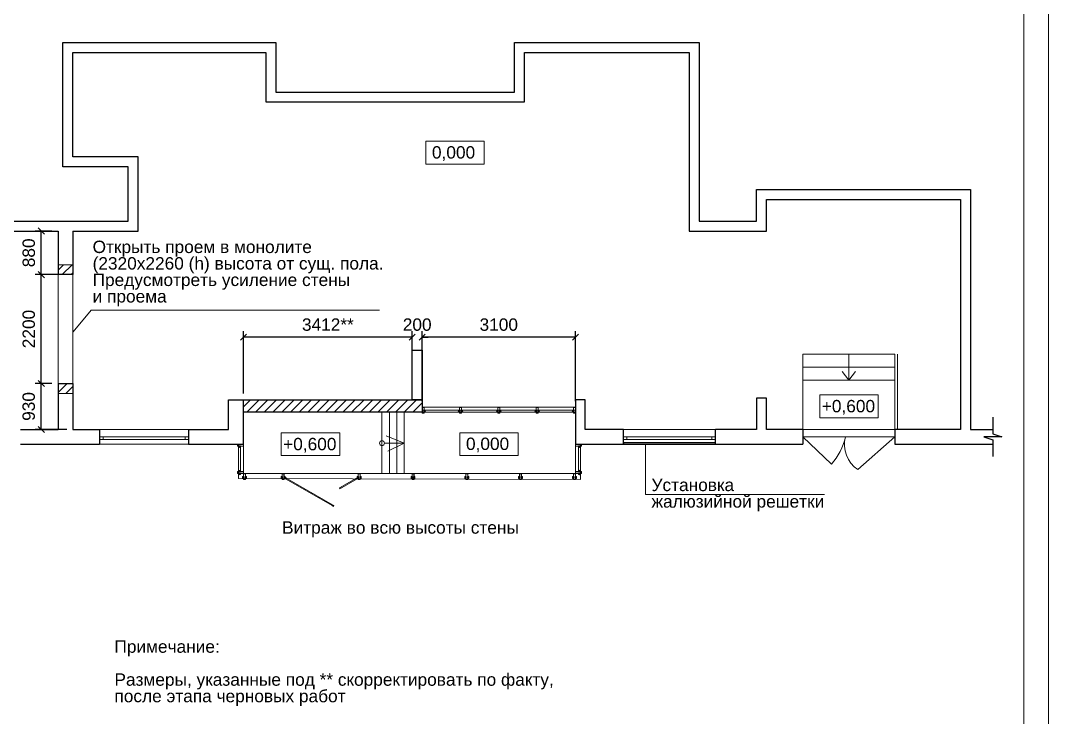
# Model space of a CAD drawing. Header units: metres. Extents: x -443 to 179, y -184 to -91.
# Drawn here: x -100.71 to -79.93, y -171.25 to -157.17 of the extents above; entities that cross this region are included whole.
import ezdxf
from ezdxf.enums import TextEntityAlignment as Align

# ---------------------------------------------------------------- set-up
doc = ezdxf.new("R2010")
doc.units = ezdxf.units.M
doc.header["$MEASUREMENT"] = 0
for name, color, linetype, lineweight in [('_shtrih', 254, 'Continuous', 0), ('A-03-S-METL', 171, 'Continuous', 15), ('Level 50', 7, 'Continuous', 0), ('выноска', 7, 'Continuous', 20), ('окна', 153, 'Continuous', 18), ('размер', 7, 'Continuous', 18), ('стена', 7, 'Continuous', 40)]:
    doc.layers.add(name, color=color, linetype=linetype, lineweight=lineweight)
doc.styles.add('ARIAL', font='arial.ttf')
doc.styles.get("Standard").update_dxf_attribs({"font": 'CS_Gost2304.shx'})
doc.styles.add('Style-Arial', font='arial.ttf')
doc.linetypes.add('FENCELINE2', pattern='A,6.35,-2.54,[132,ltypeshp.shx,S=2.54,R=0,X=-2.54,Y=0],-2.54,25.4', length=36.83)
doc.dimstyles.get("Standard").update_dxf_attribs({"dimtxt": 0.18, "dimasz": 0.18, "dimexe": 0.18, "dimexo": 0.0625, "dimgap": 0.09, "dimtad": 0, "dimtih": 1, "dimtoh": 1, "dimdec": 4, "dimzin": 0, "dimdsep": 46, "dimtxsty": 'Standard', "dimcen": 0.09, "dimadec": 0, "dimazin": 0, "dimtfac": 1, "dimtdec": 4, "dimtofl": 0, "dimtmove": 0, "dimatfit": 3, "dimfxl": 1, "dimtolj": 1, "dimtzin": 0, "dimarcsym": 0})

# ---------------------------------------------------------------- blocks, each defined once
blk = doc.blocks.new('stoyka_R')
at = {"color": 0, "linetype": 'ByBlock', "lineweight": 0}
for points in [[(-35, 97), (-36, 97), (-36, 96), (-36, 96), (-36, 95), (-34, 94, -0.278117), (-34, 93, -0.298632), (-34, 93), (-37, 92, -1.227062), (-37, 93), (-35, 94), (-37, 94), (-38, 94), (-40, 94), (-45, 92, -1.262793), (-45, 93), (-41, 96), (-40, 96), (-40, 95, 0.414214), (-40, 95), (-38, 95, 0.414214), (-38, 95), (-38, 96), (-38, 96), (-38, 97), (-39, 97, -0.954089), (-39, 97), (-38, 99), (-36, 99), (-34, 97, -0.954089)], [(-35, 82), (-36, 82), (-36, 83), (-36, 83), (-36, 84), (-34, 85, 0.278117), (-34, 86, 0.298632), (-34, 86), (-37, 87, 1.227062), (-37, 86), (-35, 86), (-37, 85), (-38, 86), (-40, 86), (-45, 87, 1.262793), (-45, 86), (-41, 83), (-40, 83), (-40, 84, -0.414214), (-40, 85), (-38, 85, -0.414214), (-38, 84), (-38, 83), (-38, 83), (-38, 82), (-39, 82, 0.954089), (-39, 82), (-38, 80), (-36, 80), (-34, 82, 0.954089)], [(35, 97), (36, 97), (36, 96), (36, 96), (36, 95), (34, 94, 0.278117), (33, 93, 0.298632), (34, 93), (37, 92, 1.227062), (37, 93), (35, 94), (37, 94), (38, 94), (40, 94), (45, 92, 1.262793), (45, 93), (41, 96), (40, 96), (40, 95, -0.414214), (39, 95), (38, 95, -0.414214), (38, 95), (38, 96), (37, 96), (37, 97), (39, 97, 0.954089), (39, 97), (37, 99), (36, 99), (34, 97, 0.954089)], [(35, 82), (36, 82), (36, 83), (36, 83), (36, 84), (34, 85, -0.278117), (33, 86, -0.298632), (34, 86), (37, 87, -1.227062), (37, 86), (35, 86), (37, 85), (38, 86), (40, 86), (45, 87, -1.262793), (45, 86), (41, 83), (40, 83), (40, 84, 0.414214), (39, 85), (38, 85, 0.414214), (38, 84), (38, 83), (37, 83), (37, 82), (39, 82, -0.954089), (39, 82), (37, 80), (36, 80), (34, 82, -0.954089)]]:
    blk.add_lwpolyline(points, format="xyb", close=True, dxfattribs=at)
at = {"color": 0, "linetype": 'ByBlock', "lineweight": -2}
for points in [[(-20, 63), (-20, 0), (20, 0), (20, 63), (19, 64, 0.580174), (18, 63), (18, 61), (15, 61), (15, 69), (14, 70), (15, 70), (15, 79), (18, 79), (18, 77, 0.580174), (19, 77), (20, 77), (20, 81), (15, 81), (15, 98), (33, 98), (33, 96), (32, 96, 0.414214), (31, 96), (31, 95), (35, 95, 0.414214), (35, 95), (35, 96), (35, 96), (35, 99), (39, 99), (39, 96), (38, 96), (38, 95, 0.414214), (38, 95), (39, 95, 0.414214), (40, 95), (40, 99, 0.414214), (39, 100), (20, 100), (20, 120), (-20, 120), (-20, 100), (-40, 100, 0.414214), (-40, 99), (-40, 95, 0.414214), (-40, 95), (-38, 95, 0.414214), (-38, 95), (-38, 96), (-39, 96), (-39, 99), (-35, 99), (-35, 96), (-35, 96), (-35, 95, 0.414214), (-35, 95), (-32, 95), (-32, 96, 0.414214), (-32, 96), (-34, 96), (-34, 98), (-15, 98), (-15, 81), (-20, 81), (-20, 77), (-19, 77, 0.580174), (-18, 77), (-18, 79), (-15, 79), (-15, 70), (-15, 70), (-15, 69), (-15, 61), (-18, 61), (-18, 63, 0.580174), (-19, 64)], [(-39, 79), (-30, 79), (-22, 76), (-16, 76, 0.414214), (-15, 76), (-15, 76, 0.23461), (-15, 77), (-16, 77, 0.303619), (-17, 77), (-18, 77), (-22, 77), (-30, 80), (-34, 80), (-34, 83), (-34, 84), (-35, 84), (-35, 83), (-35, 83), (-35, 80), (-39, 80), (-39, 83), (-38, 83), (-38, 84), (-40, 84), (-40, 60), (-20, 60), (-20, 61), (-22, 61), (-22, 64), (-18, 64), (-16, 62, 0.979824), (-16, 63), (-18, 65), (-23, 65), (-23, 61), (-39, 61), (-39, 79)], [(39, 79), (30, 79), (22, 76), (16, 76, -0.414214), (15, 76), (15, 76, -0.23461), (15, 77), (16, 77, -0.303619), (17, 77), (18, 77), (22, 77), (30, 80), (33, 80), (33, 83), (33, 84), (35, 84), (35, 83), (34, 83), (34, 80), (39, 80), (39, 83), (38, 83), (38, 84), (40, 84), (40, 60), (20, 60), (20, 61), (22, 61), (22, 64), (18, 64), (16, 62, -0.979824), (16, 63), (18, 65), (23, 65), (23, 61), (39, 61), (39, 79)]]:
    blk.add_lwpolyline(points, format="xyb", close=True, dxfattribs=at)
at = {"lineweight": 0}
for points in [[(-37, 92), (-25, 92)], [(-37, 87), (-25, 87)], [(37, 92), (25, 92)], [(37, 87), (25, 87)]]:
    blk.add_lwpolyline(points, dxfattribs=at)
for points in [[(-25, 83), (-15, 83), (-15, 95), (-25, 95)], [(25, 83), (15, 83), (15, 95), (25, 95)]]:
    blk.add_lwpolyline(points, close=True, dxfattribs=at)
at = {"color": 0, "linetype": 'ByBlock', "lineweight": -2}
blk.add_lwpolyline([(18, 59), (18, 3), (-18, 3), (-18, 59), (-13, 59), (-13, 100), (-18, 100), (-18, 118), (18, 118), (18, 100), (13, 100), (13, 59)], close=True, dxfattribs=at)
blk = doc.blocks.new('_Oblique')
at = {"color": 0, "linetype": 'ByBlock', "lineweight": -2}
blk.add_line((0.5, 0.5), (-0.5, -0.5), dxfattribs=at)
blk = doc.blocks.new('*D45')
at = {"layer": 'Defpoints', "color": 0, "linetype": 'Continuous', "lineweight": 13, "transparency": 16777216}
for p in [(-100.296, -164.504), (-99.957, -164.504), (-99.657, -165.434)]:
    blk.add_point(p, dxfattribs=at)
at = {"layer": 'размер', "color": 0, "linetype": 'Continuous', "lineweight": -2, "transparency": 16777216}
for p, q in [((-100.082, -164.504), (-100.421, -164.504)), ((-100.296, -165.434), (-100.296, -164.504)), ((-99.782, -165.434), (-100.421, -165.434))]:
    blk.add_line(p, q, dxfattribs=at)
at = {"layer": 'размер', "color": 0, "linetype": 'Continuous', "lineweight": -2, "transparency": 16777216, "xscale": 0.125, "yscale": 0.125, "zscale": 0.125}
for p, rotation in [((-100.296, -164.504), 90), ((-100.296, -165.434), 270)]:
    blk.add_blockref('_Oblique', p, dxfattribs=dict(at, rotation=rotation))
at = {"layer": 'размер', "color": 0, "linetype": 'Continuous', "lineweight": 0, "transparency": 16777216, "insert": (-100.549, -164.969), "char_height": 0.25, "attachment_point": 5, "rotation": 90, "style": 'Style-Arial'}
blk.add_mtext('930', dxfattribs=at)
blk = doc.blocks.new('*D46')
at = {"layer": 'Defpoints', "color": 0, "linetype": 'Continuous', "lineweight": 13, "transparency": 16777216}
for p in [(-100.296, -162.304), (-99.657, -162.304), (-99.957, -164.504)]:
    blk.add_point(p, dxfattribs=at)
at = {"layer": 'размер', "color": 0, "linetype": 'Continuous', "lineweight": -2, "transparency": 16777216}
for p, q in [((-99.782, -162.304), (-100.421, -162.304)), ((-100.296, -164.504), (-100.296, -162.304)), ((-100.082, -164.504), (-100.421, -164.504))]:
    blk.add_line(p, q, dxfattribs=at)
at = {"layer": 'размер', "color": 0, "linetype": 'Continuous', "lineweight": -2, "transparency": 16777216, "xscale": 0.125, "yscale": 0.125, "zscale": 0.125}
for p, rotation in [((-100.296, -162.304), 90), ((-100.296, -164.504), 270)]:
    blk.add_blockref('_Oblique', p, dxfattribs=dict(at, rotation=rotation))
at = {"layer": 'размер', "color": 0, "linetype": 'Continuous', "lineweight": 0, "transparency": 16777216, "insert": (-100.548, -163.404), "char_height": 0.25, "attachment_point": 5, "rotation": 90, "style": 'Style-Arial'}
blk.add_mtext('2200', dxfattribs=at)
blk = doc.blocks.new('*D47')
at = {"layer": 'Defpoints', "color": 0, "linetype": 'Continuous', "lineweight": 13, "transparency": 16777216}
for p in [(-100.296, -161.424), (-99.957, -161.424), (-99.957, -162.304)]:
    blk.add_point(p, dxfattribs=at)
at = {"layer": 'размер', "color": 0, "linetype": 'Continuous', "lineweight": -2, "transparency": 16777216}
for p, q in [((-100.082, -161.424), (-100.421, -161.424)), ((-100.296, -162.304), (-100.296, -161.424)), ((-100.082, -162.304), (-100.421, -162.304))]:
    blk.add_line(p, q, dxfattribs=at)
at = {"layer": 'размер', "color": 0, "linetype": 'Continuous', "lineweight": -2, "transparency": 16777216, "xscale": 0.125, "yscale": 0.125, "zscale": 0.125}
for p, rotation in [((-100.296, -161.424), 90), ((-100.296, -162.304), 270)]:
    blk.add_blockref('_Oblique', p, dxfattribs=dict(at, rotation=rotation))
at = {"layer": 'размер', "color": 0, "linetype": 'Continuous', "lineweight": 0, "transparency": 16777216, "insert": (-100.548, -161.864), "char_height": 0.25, "attachment_point": 5, "rotation": 90, "style": 'Style-Arial'}
blk.add_mtext('880', dxfattribs=at)
blk = doc.blocks.new('*D48')
at = {"layer": 'Defpoints', "color": 0, "linetype": 'Continuous', "lineweight": 13, "transparency": 16777216}
for p in [(-92.595, -163.569), (-92.595, -164.984), (-89.495, -164.984)]:
    blk.add_point(p, dxfattribs=at)
at = {"layer": 'размер', "color": 0, "linetype": 'Continuous', "lineweight": -2, "transparency": 16777216}
for p, q in [((-92.595, -164.859), (-92.595, -163.444)), ((-89.495, -163.569), (-92.595, -163.569)), ((-89.495, -164.859), (-89.495, -163.444))]:
    blk.add_line(p, q, dxfattribs=at)
at = {"layer": 'размер', "color": 0, "linetype": 'Continuous', "lineweight": -2, "transparency": 16777216, "xscale": 0.125, "yscale": 0.125, "zscale": 0.125, "rotation": 180}
blk.add_blockref('_Oblique', (-92.595, -163.569), dxfattribs=at)
at = {"layer": 'размер', "color": 0, "linetype": 'Continuous', "lineweight": -2, "transparency": 16777216, "xscale": 0.125, "yscale": 0.125, "zscale": 0.125}
blk.add_blockref('_Oblique', (-89.495, -163.569), dxfattribs=at)
at = {"layer": 'размер', "color": 0, "linetype": 'Continuous', "lineweight": 0, "transparency": 16777216, "insert": (-91.045, -163.316), "char_height": 0.25, "attachment_point": 5, "style": 'Style-Arial'}
blk.add_mtext('3100', dxfattribs=at)
blk = doc.blocks.new('*D49')
at = {"layer": 'Defpoints', "color": 0, "linetype": 'Continuous', "lineweight": 13, "transparency": 16777216}
for p in [(-92.795, -163.569), (-92.795, -163.834), (-92.595, -163.834)]:
    blk.add_point(p, dxfattribs=at)
at = {"layer": 'размер', "color": 0, "linetype": 'Continuous', "lineweight": -2, "transparency": 16777216}
for p, q in [((-92.795, -163.569), (-92.92, -163.569)), ((-92.795, -163.709), (-92.795, -163.444)), ((-92.595, -163.709), (-92.595, -163.444)), ((-92.595, -163.569), (-92.47, -163.569))]:
    blk.add_line(p, q, dxfattribs=at)
at = {"layer": 'размер', "color": 0, "linetype": 'Continuous', "lineweight": -2, "transparency": 16777216, "xscale": 0.125, "yscale": 0.125, "zscale": 0.125}
blk.add_blockref('_Oblique', (-92.795, -163.569), dxfattribs=at)
at = {"layer": 'размер', "color": 0, "linetype": 'Continuous', "lineweight": -2, "transparency": 16777216, "xscale": 0.125, "yscale": 0.125, "zscale": 0.125, "rotation": 180}
blk.add_blockref('_Oblique', (-92.595, -163.569), dxfattribs=at)
at = {"layer": 'размер', "color": 0, "linetype": 'Continuous', "lineweight": 0, "transparency": 16777216, "insert": (-92.695, -163.316), "char_height": 0.25, "attachment_point": 5, "style": 'Style-Arial'}
blk.add_mtext('200', dxfattribs=at)
blk = doc.blocks.new('*D50')
at = {"layer": 'Defpoints', "color": 0, "linetype": 'Continuous', "lineweight": 13, "transparency": 16777216}
for p in [(-96.207, -163.569), (-96.207, -164.834), (-92.795, -164.834)]:
    blk.add_point(p, dxfattribs=at)
at = {"layer": 'размер', "color": 0, "linetype": 'Continuous', "lineweight": -2, "transparency": 16777216}
for p, q in [((-96.207, -164.709), (-96.207, -163.444)), ((-92.795, -163.569), (-96.207, -163.569)), ((-92.795, -164.709), (-92.795, -163.444))]:
    blk.add_line(p, q, dxfattribs=at)
at = {"layer": 'размер', "color": 0, "linetype": 'Continuous', "lineweight": -2, "transparency": 16777216, "xscale": 0.125, "yscale": 0.125, "zscale": 0.125, "rotation": 180}
blk.add_blockref('_Oblique', (-96.207, -163.569), dxfattribs=at)
at = {"layer": 'размер', "color": 0, "linetype": 'Continuous', "lineweight": -2, "transparency": 16777216, "xscale": 0.125, "yscale": 0.125, "zscale": 0.125}
blk.add_blockref('_Oblique', (-92.795, -163.569), dxfattribs=at)
at = {"layer": 'размер', "color": 0, "linetype": 'Continuous', "lineweight": 0, "transparency": 16777216, "insert": (-94.501, -163.316), "char_height": 0.25, "attachment_point": 5, "style": 'Style-Arial'}
blk.add_mtext('3412**', dxfattribs=at)

msp = doc.modelspace()

# ---------------------------------------------------------------- hatches: boundary and pattern name
at = {"linetype": 'Continuous', "lineweight": 0}
h = msp.add_hatch(dxfattribs=at)
h.set_pattern_fill('ANSI31', style=0)
h.set_pattern_definition([(45, (152.23521, 0), (-0.08838835, 0.08838835), [])])
h.paths.add_polyline_path([(-99.95711114, -162.10425684), (-99.65711114, -162.10425684), (-99.65711114, -162.30425684), (-99.95711114, -162.30425684)])
h.paths.add_polyline_path([(-99.95711114, -164.50425684), (-99.65711114, -164.50425684), (-99.65711114, -164.70425684), (-99.95711114, -164.70425684)])
at = {"linetype": 'Continuous', "lineweight": 13, "true_color": 0x136734}
h = msp.add_hatch(dxfattribs=at)
h.set_pattern_fill('ANSI31', color=116)
h.paths.add_polyline_path([(-92.59472789, -165.08425684), (-96.20711114, -165.08425684), (-96.20711114, -164.83425684), (-92.59472789, -164.83425684)])

# ---------------------------------------------------------------- linework, layer by layer
at = {"color": 143, "linetype": 'Continuous', "lineweight": 13, "true_color": 0x7aafdf}
msp.add_line((-96.20711114, -165.08425684), (-95.97270293, -165.08425684), dxfattribs=at)
at = {"color": 7, "linetype": 'Continuous', "lineweight": 13}
msp.add_lwpolyline([(-142.93035668, -147.78575835), (-79.93035668, -147.78575835), (-79.93035668, -177.48575835), (-142.93035668, -177.48575835)], close=True, dxfattribs=at)
at = {"linetype": 'Continuous', "lineweight": 13}
for points in [[(-92.52325242, -160.07275909), (-92.52325242, -159.60893221), (-91.33910804, -159.60893221), (-91.33910804, -160.07275909), (-92.52325242, -160.07275909)], [(-84.55457283, -165.19587843), (-84.55457283, -164.73205155), (-83.37042844, -164.73205155), (-83.37042844, -165.19587843), (-84.55457283, -165.19587843)], [(-95.44633352, -165.96306327), (-95.44633352, -165.49923639), (-94.26218913, -165.49923639), (-94.26218913, -165.96306327), (-95.44633352, -165.96306327)], [(-91.83524814, -165.96306327), (-91.83524814, -165.49923639), (-90.65110376, -165.49923639), (-90.65110376, -165.96306327), (-91.83524814, -165.96306327)]]:
    msp.add_lwpolyline(points, dxfattribs=at)
at = {"color": 7, "linetype": 'Continuous', "lineweight": 0, "flags": 128}
for points in [[(-99.95711114, -162.10425684), (-99.65711114, -162.10425684), (-99.65711114, -162.30425684), (-99.95711114, -162.30425684)], [(-99.95711114, -164.50425684), (-99.65711114, -164.50425684), (-99.65711114, -164.70425684), (-99.95711114, -164.70425684)]]:
    msp.add_lwpolyline(points, close=True, dxfattribs=at)
at = {"color": 116, "linetype": 'Continuous', "lineweight": 13, "true_color": 0x136734, "flags": 128}
msp.add_lwpolyline([(-99.95711114, -162.30425684), (-99.65711114, -162.30425684), (-99.65711114, -164.50425684), (-99.95711114, -164.50425684)], close=True, dxfattribs=at)
at = {"color": 7, "linetype": 'Continuous', "lineweight": 13}
for points in [[(-84.89472789, -165.43425684), (-84.89472789, -163.91393618)], [(-83.03472789, -164.43425684), (-83.03472789, -163.91393618)], [(-92.59472789, -164.83425684), (-92.59472789, -165.08425684)]]:
    msp.add_lwpolyline(points, dxfattribs=at)
at = {"color": 116, "linetype": 'Continuous', "lineweight": 30, "true_color": 0x136734, "flags": 128}
msp.add_lwpolyline([(-92.59472789, -165.08425684), (-96.20711114, -165.08425684), (-96.20711114, -164.83425684), (-92.59472789, -164.83425684)], close=True, dxfattribs=at)
at = {"color": 7, "linetype": 'Continuous', "lineweight": 13}
for points in [[(-84.89472789, -165.58425684), (-84.31705604, -166.1376963, 0.1246730852), (-84.03472789, -165.58425684, 0.731610824)], [(-83.03472789, -165.58425684), (-83.78426347, -166.2462209, -0.3154909138), (-84.03472789, -165.58425684, 1)]]:
    msp.add_lwpolyline(points, format="xyb", dxfattribs=at)
at = {"color": 143, "linetype": 'Continuous', "lineweight": 13, "true_color": 0x7aafdf}
for points in [[(-96.30711114, -165.73425684), (-96.30711114, -166.3251916)], [(-96.20711114, -165.73425684), (-96.20711114, -166.3251916)]]:
    msp.add_lwpolyline(points, dxfattribs=at)
at = {"color": 1, "linetype": 'Continuous', "lineweight": 30}
msp.add_lwpolyline([(-88.52472789, -165.73425684), (-86.66472789, -165.73425682), (-86.66472789, -165.70425682), (-88.52472789, -165.70425684), (-88.52472789, -165.73425684)], dxfattribs=at)
at = {"color": 7, "linetype": 'Continuous', "lineweight": 13}
msp.add_circle((-93.40711114, -165.7101916), 0.04900933, dxfattribs=at)
at = {"layer": '_shtrih', "color": 0, "lineweight": 25, "ltscale": 100}
msp.add_lwpolyline([(-81.05615464, -165.18616684), (-81.05615464, -165.52375684), (-80.87465464, -165.58425684), (-81.23765464, -165.58425684), (-81.05615464, -165.64475684), (-81.05615464, -165.98234684)], dxfattribs=at)
at = {"layer": 'A-03-S-METL', "color": 0, "linetype": 'FENCELINE2', "ltscale": 0.01}
msp.add_lwpolyline([(-82.98472789, -165.43425684), (-82.98472789, -163.91393618)], dxfattribs=at)
at = {"layer": 'Level 50', "color": 7, "linetype": 'Continuous', "lineweight": 13}
msp.add_line((-80.43035668, -176.98575835), (-80.43035668, -148.28575835), dxfattribs=at)
at = {"layer": 'Level 50', "color": 7, "linetype": 'Continuous', "lineweight": 0}
for p, q in [((-83.96472789, -164.18556818), (-83.96472789, -163.91425684)), ((-83.96472789, -163.91425684), (-83.96472789, -164.43425684)), ((-83.96472789, -164.43425684), (-84.09957761, -164.26117841)), ((-83.96472789, -164.43425684), (-83.82987818, -164.26117841)), ((-92.95711114, -165.7101916), (-93.31932265, -165.56198238)), ((-83.03472789, -165.58425684), (-84.89472789, -165.58425684)), ((-93.35810182, -165.7101916), (-92.95711114, -165.7101916)), ((-92.95711114, -165.7101916), (-93.28566537, -165.87360812))]:
    msp.add_line(p, q, dxfattribs=at)
at = {"layer": 'Level 50', "color": 7, "linetype": 'Continuous', "lineweight": 30}
for points in [[(-99.85711114, -160.12425684), (-99.85711114, -157.61425684)], [(-99.85711114, -157.61425684), (-95.55472789, -157.61425684), (-95.55472789, -158.61425684), (-90.72472789, -158.61425684), (-90.72472789, -157.61425684), (-86.99472789, -157.61425684), (-86.99472789, -161.22425684)], [(-99.65711114, -159.92425684), (-99.65711114, -157.81425684)], [(-99.65472789, -157.81425684), (-95.75472789, -157.81425684), (-95.75472789, -158.81425684), (-90.52472789, -158.81425684), (-90.52472789, -157.81425684), (-87.19472789, -157.81425684), (-87.19472789, -161.42425684)], [(-99.65711114, -161.42425684), (-98.33711114, -161.42425684), (-98.33711114, -159.92425684), (-99.65711114, -159.92425684)], [(-101.14711114, -161.22425684), (-98.53711114, -161.22425684), (-98.53711114, -160.12425684), (-99.85711114, -160.12425684)], [(-86.99472789, -161.22425684), (-85.83472789, -161.22425684), (-85.83472789, -160.58425684), (-81.50711114, -160.58425684), (-81.50711114, -165.43425684)], [(-87.19472789, -161.42425684), (-85.63472789, -161.42425684), (-85.63472789, -160.78425684), (-81.70711114, -160.78425684), (-81.70711114, -165.43425684)], [(-101.34711114, -161.42425684), (-99.95711114, -161.42425684), (-99.95711114, -162.30425684)], [(-99.65711114, -161.42425684), (-99.65711114, -162.30425684)], [(-99.65711114, -162.30425684), (-99.95711114, -162.30425684)], [(-99.95711114, -164.50425684), (-99.95711114, -165.43425684)], [(-99.95711114, -164.50425684), (-99.65711114, -164.50425684)], [(-99.65711114, -164.50425684), (-99.65711114, -165.43425684)], [(-84.89472789, -165.43425684), (-85.63472789, -165.43425684), (-85.63472789, -164.80425684), (-85.83472789, -164.80425684), (-85.83472789, -165.43425684)], [(-96.50711114, -165.43425684), (-96.50711114, -164.83425684), (-96.20711114, -164.83425684)], [(-96.20711114, -165.73425684), (-96.20711114, -164.83425684)], [(-88.52472789, -165.43425684), (-89.29472789, -165.43425684), (-89.29472789, -164.83425684), (-89.49472789, -164.83425684)], [(-89.49472789, -164.83425684), (-89.49472789, -165.73425684), (-88.52472789, -165.73425684)], [(-100.71711114, -165.43425684), (-99.95711114, -165.43425684)], [(-99.65711114, -165.43425684), (-99.11711114, -165.43425684)], [(-99.11711114, -165.43425684), (-99.11711114, -165.73425684)], [(-97.31711114, -165.43425684), (-96.50711114, -165.43425684)], [(-97.31711114, -165.43425684), (-97.31711114, -165.73425684)], [(-88.52472789, -165.73425684), (-88.52472789, -165.43425684)], [(-85.83472789, -165.43425684), (-86.66472789, -165.43425684)], [(-86.66472789, -165.73425684), (-86.66472789, -165.43425684)], [(-84.89472789, -165.43425684), (-84.89472789, -165.73425684)], [(-81.70711114, -165.43425684), (-83.03472789, -165.43425684)], [(-83.03472789, -165.43425684), (-83.03472789, -165.73425684)], [(-81.50711114, -165.43425684), (-81.05615464, -165.43425684)], [(-100.71711114, -165.73425684), (-99.11711114, -165.73425684)], [(-97.31711114, -165.73425684), (-96.20711114, -165.73425684)], [(-86.66472789, -165.73425684), (-84.89472789, -165.73425684)], [(-83.03472789, -165.73425684), (-81.05615464, -165.73425684)]]:
    msp.add_lwpolyline(points, dxfattribs=at)
msp.add_lwpolyline([(-92.59472789, -164.83425684), (-92.79472789, -164.83425684), (-92.79472789, -163.83425684), (-92.59472789, -163.83425684)], close=True, dxfattribs=at)
at = {"layer": 'Level 50', "color": 7, "linetype": 'Continuous', "lineweight": 20}
msp.add_lwpolyline([(-92.79472789, -164.83425684), (-96.20711114, -164.83425684)], dxfattribs=at)
at = {"layer": 'выноска', "linetype": 'Continuous', "lineweight": 0, "flags": 128}
for points in [[(-93.4601546, -163.02528879), (-99.28390095, -163.02528879), (-99.65070134, -163.46278274)], [(-84.45730333, -166.74807202), (-88.08009553, -166.75124563), (-88.08009553, -165.73425684)]]:
    msp.add_lwpolyline(points, dxfattribs=at)
at = {"layer": 'окна', "color": 5}
msp.add_line((-92.59472789, -165.08425684), (-89.49472789, -165.08425684), dxfattribs=at)
at = {"layer": 'окна', "ltscale": 100}
for p, q in [((-94.26635017, -166.61652437), (-93.91982484, -166.41672399)), ((-94.25636016, -166.63385064), (-93.90983482, -166.43405026))]:
    msp.add_line(p, q, dxfattribs=at)
at = {"layer": 'окна', "color": 5}
for points in [[(-89.49472789, -164.98425684), (-92.59472789, -164.98425684)], [(-92.59272789, -165.08475684), (-92.59272789, -164.98725684), (-92.55672789, -164.98725684), (-92.55672789, -165.04375684), (-92.56172789, -165.04375684), (-92.56172789, -165.08475684), (-92.55672789, -165.08475684), (-92.55672789, -165.10225684), (-92.59272789, -165.10225684), (-92.59272789, -165.08475684)], [(-89.49672789, -165.08475684), (-89.49672789, -164.98725684), (-89.53272789, -164.98725684), (-89.53272789, -165.04375684), (-89.52772789, -165.04375684), (-89.52772789, -165.08475684), (-89.53272789, -165.08475684), (-89.53272789, -165.10225684), (-89.49672789, -165.10225684), (-89.49672789, -165.08475684)], [(-92.59472789, -165.04349007), (-89.49472789, -165.04415458)], [(-92.53753345, -165.07125684), (-92.54972789, -165.07125684)], [(-92.53757809, -165.07625684), (-92.54972789, -165.07625684)], [(-89.55192233, -165.07125684), (-89.53972789, -165.07125684)], [(-89.5518777, -165.07625684), (-89.53972789, -165.07625684)]]:
    msp.add_lwpolyline(points, dxfattribs=at)
for points in [[(-92.59472789, -165.08425684), (-92.59472789, -165.08425684), (-92.59472789, -165.10425684), (-92.55472789, -165.10425684), (-92.55472789, -165.08425684), (-92.53522789, -165.08425684, 0.4142135624), (-92.53472789, -165.08375684), (-92.53472789, -165.07975684, 0.4142135624), (-92.53522789, -165.07925684), (-92.53627789, -165.07925684, 0.4142135624), (-92.53677789, -165.07975684), (-92.53677789, -165.08045684), (-92.53602789, -165.08045684), (-92.53602789, -165.08295684), (-92.54002789, -165.08295684), (-92.54002789, -165.08045684), (-92.53927789, -165.08045684), (-92.53927789, -165.07975684, 0.4142135624), (-92.53977789, -165.07925684), (-92.54322789, -165.07925684), (-92.54322789, -165.07995684, 0.4142135624), (-92.54272789, -165.08045684), (-92.54122789, -165.08045684), (-92.54122789, -165.08275684), (-92.55972789, -165.08275684), (-92.55972789, -165.06500684), (-92.55472789, -165.06500684), (-92.55472789, -165.06151005), (-92.55547249, -165.06107172, 0.5801735595), (-92.55622792, -165.06150362), (-92.55622792, -165.06350684), (-92.55972789, -165.06350684), (-92.55972789, -165.05475684), (-92.56022789, -165.05425684), (-92.55972789, -165.05375684), (-92.55972789, -165.04575684), (-92.55622792, -165.04575684), (-92.55622792, -165.04776007, 0.5801735595), (-92.55547249, -165.04819197), (-92.55472789, -165.04775364), (-92.55472789, -164.98425684), (-92.59472789, -164.98425684), (-92.59472789, -165.04775364)], [(-89.49472789, -165.08425684), (-89.49472789, -165.08425684), (-89.49472789, -165.10425684), (-89.53472789, -165.10425684), (-89.53472789, -165.08425684), (-89.55422789, -165.08425684, -0.4142135624), (-89.55472789, -165.08375684), (-89.55472789, -165.07975684, -0.4142135624), (-89.55422789, -165.07925684), (-89.55317789, -165.07925684, -0.4142135624), (-89.55267789, -165.07975684), (-89.55267789, -165.08045684), (-89.55342789, -165.08045684), (-89.55342789, -165.08295684), (-89.54942789, -165.08295684), (-89.54942789, -165.08045684), (-89.55017789, -165.08045684), (-89.55017789, -165.07975684, -0.4142135624), (-89.54967789, -165.07925684), (-89.54622789, -165.07925684), (-89.54622789, -165.07995684, -0.4142135624), (-89.54672789, -165.08045684), (-89.54822789, -165.08045684), (-89.54822789, -165.08275684), (-89.52972789, -165.08275684), (-89.52972789, -165.06500684), (-89.53472789, -165.06500684), (-89.53472789, -165.06151005), (-89.5339833, -165.06107172, -0.5801735595), (-89.53322787, -165.06150362), (-89.53322787, -165.06350684), (-89.52972789, -165.06350684), (-89.52972789, -165.05475684), (-89.52922789, -165.05425684), (-89.52972789, -165.05375684), (-89.52972789, -165.04575684), (-89.53322787, -165.04575684), (-89.53322787, -165.04776007, -0.5801735595), (-89.5339833, -165.04819197), (-89.53472789, -165.04775364), (-89.53472789, -164.98425684), (-89.49472789, -164.98425684), (-89.49472789, -165.04775364)]]:
    msp.add_lwpolyline(points, format="xyb", dxfattribs=at)
for points in [[(-92.54972789, -165.06775684), (-92.55972789, -165.06775684), (-92.55972789, -165.07975684), (-92.54972789, -165.07975684)], [(-89.53972789, -165.06775684), (-89.52972789, -165.06775684), (-89.52972789, -165.07975684), (-89.53972789, -165.07975684)]]:
    msp.add_lwpolyline(points, close=True, dxfattribs=at)
for points in [[(-92.53572789, -165.06325684), (-92.54472789, -165.06325684), (-92.55262789, -165.05975684), (-92.55902789, -165.05975684, 0.4142135624), (-92.55952789, -165.06025684), (-92.55952789, -165.06049275, 0.2346100061), (-92.55931647, -165.06089381), (-92.55825006, -165.06168774, 0.3036194749), (-92.55780527, -165.06168843), (-92.55652789, -165.06075684), (-92.55262789, -165.06075684), (-92.54472789, -165.06425684), (-92.54122789, -165.06425684), (-92.54122789, -165.06705684), (-92.54122789, -165.06825684), (-92.54000524, -165.06825684), (-92.53942789, -165.06725684), (-92.54022789, -165.06725684), (-92.54022789, -165.06425684), (-92.53572789, -165.06425684), (-92.53572789, -165.06725684), (-92.53692789, -165.06725684), (-92.53635054, -165.06825684), (-92.53472789, -165.06825684), (-92.53472789, -165.04425684), (-92.55472789, -165.04425684), (-92.55472789, -165.04525684), (-92.55272789, -165.04525684), (-92.55272789, -165.04825684), (-92.55678953, -165.04825684), (-92.55838611, -165.04666026, 0.9798244206), (-92.55907909, -165.04738149), (-92.55720374, -165.04925684), (-92.55152789, -165.04925684), (-92.55152789, -165.04525684), (-92.53572789, -165.04525684), (-92.53572789, -165.06325684)], [(-92.53986928, -165.06664406), (-92.53872789, -165.06595684), (-92.53872789, -165.06725684), (-92.53897789, -165.06725684), (-92.53897789, -165.06825684), (-92.54063403, -165.0689929, 0.2781165631), (-92.54122561, -165.06983924, 0.298632436), (-92.5405637, -165.0707137), (-92.53772405, -165.07122741, 1.2270617229), (-92.5375679, -165.07056846), (-92.53992789, -165.06975684), (-92.53797789, -165.06925684), (-92.53697789, -165.06975684), (-92.53447789, -165.06975684), (-92.52995423, -165.07115497, 1.2627930682), (-92.52959568, -165.07057557), (-92.53372789, -165.06725684), (-92.53472789, -165.06725684), (-92.53472789, -165.06825684, -0.4142135624), (-92.53522789, -165.06875684), (-92.53647789, -165.06875684, -0.4142135624), (-92.53697789, -165.06825684), (-92.53697789, -165.06725684), (-92.53722789, -165.06725684), (-92.53722789, -165.06595684), (-92.53608651, -165.06664406, 0.9540885036), (-92.53554821, -165.06619779), (-92.53722789, -165.06425684), (-92.53872789, -165.06425684), (-92.54040757, -165.06619779, 0.9540885036)], [(-92.53986928, -165.08087252), (-92.53872789, -165.08125684), (-92.53872789, -165.08025974), (-92.53897789, -165.08025974), (-92.53897789, -165.07925974), (-92.54063403, -165.07852367, -0.2781165631), (-92.54122561, -165.07767734, -0.298632436), (-92.5405637, -165.07680288), (-92.53772405, -165.07628917, -1.2270617229), (-92.5375679, -165.07694812), (-92.53992789, -165.07775974), (-92.53797789, -165.07825974), (-92.53697789, -165.07775974), (-92.53447789, -165.07775974), (-92.52995423, -165.07636161, -1.2627930682), (-92.52959568, -165.07694101), (-92.53372789, -165.08025974), (-92.53472789, -165.08025974), (-92.53472789, -165.07925974, 0.4142135624), (-92.53522789, -165.07875974), (-92.53647789, -165.07875974, 0.4142135624), (-92.53697789, -165.07925974), (-92.53697789, -165.08025974), (-92.53722789, -165.08025974), (-92.53722789, -165.08125684), (-92.53608651, -165.08087252, -0.9540885036), (-92.53554821, -165.08131879), (-92.53722789, -165.08295684), (-92.53872789, -165.08295684), (-92.54040757, -165.08131879, -0.9540885036)], [(-89.54958651, -165.06664406), (-89.55072789, -165.06595684), (-89.55072789, -165.06725684), (-89.55047789, -165.06725684), (-89.55047789, -165.06825684), (-89.54882175, -165.0689929, -0.2781165631), (-89.54823017, -165.06983924, -0.298632436), (-89.54889208, -165.0707137), (-89.55173173, -165.07122741, -1.2270617229), (-89.55188788, -165.07056846), (-89.54952789, -165.06975684), (-89.55147789, -165.06925684), (-89.55247789, -165.06975684), (-89.55497789, -165.06975684), (-89.55950155, -165.07115497, -1.2627930682), (-89.55986011, -165.07057557), (-89.55572789, -165.06725684), (-89.55472789, -165.06725684), (-89.55472789, -165.06825684, 0.4142135624), (-89.55422789, -165.06875684), (-89.55297789, -165.06875684, 0.4142135624), (-89.55247789, -165.06825684), (-89.55247789, -165.06725684), (-89.55222789, -165.06725684), (-89.55222789, -165.06595684), (-89.55336928, -165.06664406, -0.9540885036), (-89.55390757, -165.06619779), (-89.55222789, -165.06425684), (-89.55072789, -165.06425684), (-89.54904821, -165.06619779, -0.9540885036)], [(-89.54958651, -165.08087252), (-89.55072789, -165.08125684), (-89.55072789, -165.08025974), (-89.55047789, -165.08025974), (-89.55047789, -165.07925974), (-89.54882175, -165.07852367, 0.2781165631), (-89.54823017, -165.07767734, 0.298632436), (-89.54889208, -165.07680288), (-89.55173173, -165.07628917, 1.2270617229), (-89.55188788, -165.07694812), (-89.54952789, -165.07775974), (-89.55147789, -165.07825974), (-89.55247789, -165.07775974), (-89.55497789, -165.07775974), (-89.55950155, -165.07636161, 1.2627930682), (-89.55986011, -165.07694101), (-89.55572789, -165.08025974), (-89.55472789, -165.08025974), (-89.55472789, -165.07925974, -0.4142135624), (-89.55422789, -165.07875974), (-89.55297789, -165.07875974, -0.4142135624), (-89.55247789, -165.07925974), (-89.55247789, -165.08025974), (-89.55222789, -165.08025974), (-89.55222789, -165.08125684), (-89.55336928, -165.08087252, 0.9540885036), (-89.55390757, -165.08131879), (-89.55222789, -165.08295684), (-89.55072789, -165.08295684), (-89.54904821, -165.08131879, 0.9540885036)], [(-89.55372789, -165.06325684), (-89.54472789, -165.06325684), (-89.53682789, -165.05975684), (-89.53042789, -165.05975684, -0.4142135624), (-89.52992789, -165.06025684), (-89.52992789, -165.06049275, -0.2346100061), (-89.53013931, -165.06089381), (-89.53120573, -165.06168774, -0.3036194749), (-89.53165052, -165.06168843), (-89.53292789, -165.06075684), (-89.53682789, -165.06075684), (-89.54472789, -165.06425684), (-89.54822789, -165.06425684), (-89.54822789, -165.06705684), (-89.54822789, -165.06825684), (-89.54945054, -165.06825684), (-89.55002789, -165.06725684), (-89.54922789, -165.06725684), (-89.54922789, -165.06425684), (-89.55372789, -165.06425684), (-89.55372789, -165.06725684), (-89.55252789, -165.06725684), (-89.55310524, -165.06825684), (-89.55472789, -165.06825684), (-89.55472789, -165.04425684), (-89.53472789, -165.04425684), (-89.53472789, -165.04525684), (-89.53672789, -165.04525684), (-89.53672789, -165.04825684), (-89.53266626, -165.04825684), (-89.53106967, -165.04666026, -0.9798244206), (-89.5303767, -165.04738149), (-89.53225204, -165.04925684), (-89.53792789, -165.04925684), (-89.53792789, -165.04525684), (-89.55372789, -165.04525684), (-89.55372789, -165.06325684)]]:
    msp.add_lwpolyline(points, format="xyb", close=True, dxfattribs=at)
at = {"layer": 'окна', "ltscale": 100}
for points in [[(-97.31711114, -165.58425684), (-99.11711114, -165.58425684)], [(-99.11711114, -165.58425684), (-99.11711114, -165.63425684), (-99.04711114, -165.63425684), (-99.04711114, -165.58425684), (-99.11711114, -165.58425684)], [(-99.11711114, -165.63425684), (-97.31711114, -165.63425684)], [(-97.38711114, -165.58425684), (-97.38711114, -165.63425684), (-97.31711114, -165.63425684), (-97.31711114, -165.58425684), (-97.38711114, -165.58425684)], [(-86.66472789, -165.58425684), (-88.52472789, -165.58425684)], [(-88.52472789, -165.58425684), (-88.52472789, -165.63425684), (-88.45472789, -165.63425684), (-88.45472789, -165.58425684), (-88.52472789, -165.58425684)], [(-88.52472789, -165.63425684), (-86.66472789, -165.63425684)], [(-86.73472789, -165.58425684), (-86.73472789, -165.63425684), (-86.66472789, -165.63425684), (-86.66472789, -165.58425684), (-86.73472789, -165.58425684)]]:
    msp.add_lwpolyline(points, dxfattribs=at)
at = {"layer": 'окна'}
for points in [[(-96.30711114, -165.73425684), (-96.30711114, -165.73425684), (-96.32711114, -165.73425684), (-96.32711114, -165.77425684), (-96.30711114, -165.77425684), (-96.30711114, -165.79375684, 0.4142135624), (-96.30661114, -165.79425684), (-96.30261114, -165.79425684, 0.4142135624), (-96.30211114, -165.79375684), (-96.30211114, -165.79270684, 0.4142135624), (-96.30261114, -165.79220684), (-96.30331114, -165.79220684), (-96.30331114, -165.79295684), (-96.30581114, -165.79295684), (-96.30581114, -165.78895684), (-96.30331114, -165.78895684), (-96.30331114, -165.78970684), (-96.30261114, -165.78970684, 0.4142135624), (-96.30211114, -165.78920684), (-96.30211114, -165.78575684), (-96.30281114, -165.78575684, 0.4142135624), (-96.30331114, -165.78625684), (-96.30331114, -165.78775684), (-96.30561114, -165.78775684), (-96.30561114, -165.76925684), (-96.28786114, -165.76925684), (-96.28786114, -165.77425684), (-96.28436435, -165.77425684), (-96.28392602, -165.77351225, 0.5801735595), (-96.28435792, -165.77275682), (-96.28636114, -165.77275682), (-96.28636114, -165.76925684), (-96.27761114, -165.76925684), (-96.27711114, -165.76875684), (-96.27661114, -165.76925684), (-96.26861114, -165.76925684), (-96.26861114, -165.77275682), (-96.27061437, -165.77275682, 0.5801735595), (-96.27104627, -165.77351225), (-96.27060794, -165.77425684), (-96.20711114, -165.77425684), (-96.20711114, -165.73425684), (-96.27060794, -165.73425684)], [(-89.39472789, -165.73425684), (-89.39472789, -165.73425684), (-89.37472789, -165.73425684), (-89.37472789, -165.77425684), (-89.39472789, -165.77425684), (-89.39472789, -165.79375684, -0.4142135624), (-89.39522789, -165.79425684), (-89.39922789, -165.79425684, -0.4142135624), (-89.39972789, -165.79375684), (-89.39972789, -165.79270684, -0.4142135624), (-89.39922789, -165.79220684), (-89.39852789, -165.79220684), (-89.39852789, -165.79295684), (-89.39602789, -165.79295684), (-89.39602789, -165.78895684), (-89.39852789, -165.78895684), (-89.39852789, -165.78970684), (-89.39922789, -165.78970684, -0.4142135624), (-89.39972789, -165.78920684), (-89.39972789, -165.78575684), (-89.39902789, -165.78575684, -0.4142135624), (-89.39852789, -165.78625684), (-89.39852789, -165.78775684), (-89.39622789, -165.78775684), (-89.39622789, -165.76925684), (-89.41397789, -165.76925684), (-89.41397789, -165.77425684), (-89.41747468, -165.77425684), (-89.41791302, -165.77351225, -0.5801735595), (-89.41748112, -165.77275682), (-89.41547789, -165.77275682), (-89.41547789, -165.76925684), (-89.42422789, -165.76925684), (-89.42472789, -165.76875684), (-89.42522789, -165.76925684), (-89.43322789, -165.76925684), (-89.43322789, -165.77275682), (-89.43122467, -165.77275682, -0.5801735595), (-89.43079277, -165.77351225), (-89.4312311, -165.77425684), (-89.49472789, -165.77425684), (-89.49472789, -165.73425684), (-89.4312311, -165.73425684)]]:
    msp.add_lwpolyline(points, format="xyb", dxfattribs=at)
for points in [[(-96.30761114, -165.73625684), (-96.21011114, -165.73625684), (-96.21011114, -165.77225684), (-96.26661114, -165.77225684), (-96.26661114, -165.76725684), (-96.30761114, -165.76725684), (-96.30761114, -165.77225684), (-96.32511114, -165.77225684), (-96.32511114, -165.73625684), (-96.30761114, -165.73625684)], [(-96.30711114, -165.77425684), (-96.30711114, -166.4251916), (-89.39472789, -166.4451916)], [(-96.29911114, -165.79140665), (-96.29911114, -165.77925684)], [(-96.29411114, -165.79145128), (-96.29411114, -165.77925684)], [(-96.26711114, -165.79425684), (-96.26811114, -166.2861916)], [(-89.49472789, -165.73425684), (-89.49472789, -166.3251916)], [(-89.39422789, -165.73625684), (-89.49172789, -165.73625684), (-89.49172789, -165.77225684), (-89.43522789, -165.77225684), (-89.43522789, -165.76725684), (-89.39422789, -165.76725684), (-89.39422789, -165.77225684), (-89.37672789, -165.77225684), (-89.37672789, -165.73625684), (-89.39422789, -165.73625684)], [(-89.43472789, -165.79425684), (-89.43472789, -166.2851916)], [(-89.40772789, -165.79145128), (-89.40772789, -165.77925684)], [(-89.40272789, -165.79140665), (-89.40272789, -165.77925684)], [(-89.39472789, -165.73425684), (-89.39472789, -166.4451916)], [(-96.20711114, -166.3251916), (-89.49472789, -166.3251916)], [(-95.34214748, -166.43937357), (-94.41456768, -166.9739691)], [(-95.33215746, -166.42204731), (-94.4045777, -166.95664289)]]:
    msp.add_lwpolyline(points, dxfattribs=at)
for points in [[(-96.30372682, -165.78911546), (-96.30411114, -165.79025684), (-96.30311404, -165.79025684), (-96.30311404, -165.79000684), (-96.30211404, -165.79000684), (-96.30137798, -165.7883507, -0.2781165631), (-96.30053164, -165.78775912, -0.298632436), (-96.29965718, -165.78842104), (-96.29914347, -165.79126068, -1.2270617229), (-96.29980242, -165.79141684), (-96.30061404, -165.78905684), (-96.30111404, -165.79100684), (-96.30061404, -165.79200684), (-96.30061404, -165.79450684), (-96.29921591, -165.7990305, -1.2627930682), (-96.29979531, -165.79938906), (-96.30311404, -165.79525684), (-96.30311404, -165.79425684), (-96.30211404, -165.79425684, 0.4142135624), (-96.30161404, -165.79375684), (-96.30161404, -165.79250684, 0.4142135624), (-96.30211404, -165.79200684), (-96.30311404, -165.79200684), (-96.30311404, -165.79175684), (-96.30411114, -165.79175684), (-96.30372682, -165.79289823, -0.9540885036), (-96.30417309, -165.79343653), (-96.30581114, -165.79175684), (-96.30581114, -165.79025684), (-96.30417309, -165.78857716, -0.9540885036)], [(-96.28949836, -165.78911546), (-96.28881114, -165.79025684), (-96.29011114, -165.79025684), (-96.29011114, -165.79000684), (-96.29111114, -165.79000684), (-96.29184721, -165.7883507, 0.2781165631), (-96.29269354, -165.78775912, 0.298632436), (-96.293568, -165.78842104), (-96.29408171, -165.79126068, 1.2270617229), (-96.29342276, -165.79141684), (-96.29261114, -165.78905684), (-96.29211114, -165.79100684), (-96.29261114, -165.79200684), (-96.29261114, -165.79450684), (-96.29400927, -165.7990305, 1.2627930682), (-96.29342987, -165.79938906), (-96.29011114, -165.79525684), (-96.29011114, -165.79425684), (-96.29111114, -165.79425684, -0.4142135624), (-96.29161114, -165.79375684), (-96.29161114, -165.79250684, -0.4142135624), (-96.29111114, -165.79200684), (-96.29011114, -165.79200684), (-96.29011114, -165.79175684), (-96.28881114, -165.79175684), (-96.28949836, -165.79289823, 0.9540885036), (-96.28905209, -165.79343653), (-96.28711114, -165.79175684), (-96.28711114, -165.79025684), (-96.28905209, -165.78857716, 0.9540885036)], [(-96.28611114, -165.79325684), (-96.28611114, -165.78425684), (-96.28261114, -165.77635684), (-96.28261114, -165.76995684, 0.4142135624), (-96.28311114, -165.76945684), (-96.28334705, -165.76945684, 0.2346100061), (-96.28374811, -165.76966826), (-96.28454204, -165.77073468, 0.3036194749), (-96.28454273, -165.77117947), (-96.28361114, -165.77245684), (-96.28361114, -165.77635684), (-96.28711114, -165.78425684), (-96.28711114, -165.78775684), (-96.28991114, -165.78775684), (-96.29111114, -165.78775684), (-96.29111114, -165.78897949), (-96.29011114, -165.78955684), (-96.29011114, -165.78875684), (-96.28711114, -165.78875684), (-96.28711114, -165.79325684), (-96.29011114, -165.79325684), (-96.29011114, -165.79205684), (-96.29111114, -165.79263419), (-96.29111114, -165.79425684), (-96.26711114, -165.79425684), (-96.26711114, -165.77425684), (-96.26811114, -165.77425684), (-96.26811114, -165.77625684), (-96.27111114, -165.77625684), (-96.27111114, -165.77219521), (-96.26951456, -165.77059862, 0.9798244206), (-96.2702358, -165.76990565), (-96.27211114, -165.771781), (-96.27211114, -165.77745684), (-96.26811114, -165.77745684), (-96.26811114, -165.79325684), (-96.28611114, -165.79325684)], [(-89.41572789, -165.79325684), (-89.41572789, -165.78425684), (-89.41922789, -165.77635684), (-89.41922789, -165.76995684, -0.4142135624), (-89.41872789, -165.76945684), (-89.41849199, -165.76945684, -0.2346100061), (-89.41809093, -165.76966826), (-89.41729699, -165.77073468, -0.3036194749), (-89.41729631, -165.77117947), (-89.41822789, -165.77245684), (-89.41822789, -165.77635684), (-89.41472789, -165.78425684), (-89.41472789, -165.78775684), (-89.41192789, -165.78775684), (-89.41072789, -165.78775684), (-89.41072789, -165.78897949), (-89.41172789, -165.78955684), (-89.41172789, -165.78875684), (-89.41472789, -165.78875684), (-89.41472789, -165.79325684), (-89.41172789, -165.79325684), (-89.41172789, -165.79205684), (-89.41072789, -165.79263419), (-89.41072789, -165.79425684), (-89.43472789, -165.79425684), (-89.43472789, -165.77425684), (-89.43372789, -165.77425684), (-89.43372789, -165.77625684), (-89.43072789, -165.77625684), (-89.43072789, -165.77219521), (-89.43232448, -165.77059862, -0.9798244206), (-89.43160324, -165.76990565), (-89.42972789, -165.771781), (-89.42972789, -165.77745684), (-89.43372789, -165.77745684), (-89.43372789, -165.79325684), (-89.41572789, -165.79325684)], [(-89.41234068, -165.78911546), (-89.41302789, -165.79025684), (-89.41172789, -165.79025684), (-89.41172789, -165.79000684), (-89.41072789, -165.79000684), (-89.40999183, -165.7883507, -0.2781165631), (-89.40914549, -165.78775912, -0.298632436), (-89.40827104, -165.78842104), (-89.40775732, -165.79126068, -1.2270617229), (-89.40841627, -165.79141684), (-89.40922789, -165.78905684), (-89.40972789, -165.79100684), (-89.40922789, -165.79200684), (-89.40922789, -165.79450684), (-89.40782976, -165.7990305, -1.2627930682), (-89.40840916, -165.79938906), (-89.41172789, -165.79525684), (-89.41172789, -165.79425684), (-89.41072789, -165.79425684, 0.4142135624), (-89.41022789, -165.79375684), (-89.41022789, -165.79250684, 0.4142135624), (-89.41072789, -165.79200684), (-89.41172789, -165.79200684), (-89.41172789, -165.79175684), (-89.41302789, -165.79175684), (-89.41234068, -165.79289823, -0.9540885036), (-89.41278694, -165.79343653), (-89.41472789, -165.79175684), (-89.41472789, -165.79025684), (-89.41278694, -165.78857716, -0.9540885036)], [(-89.39811221, -165.78911546), (-89.39772789, -165.79025684), (-89.398725, -165.79025684), (-89.398725, -165.79000684), (-89.399725, -165.79000684), (-89.40046106, -165.7883507, 0.2781165631), (-89.4013074, -165.78775912, 0.298632436), (-89.40218185, -165.78842104), (-89.40269557, -165.79126068, 1.2270617229), (-89.40203662, -165.79141684), (-89.401225, -165.78905684), (-89.400725, -165.79100684), (-89.401225, -165.79200684), (-89.401225, -165.79450684), (-89.40262312, -165.7990305, 1.2627930682), (-89.40204373, -165.79938906), (-89.398725, -165.79525684), (-89.398725, -165.79425684), (-89.399725, -165.79425684, -0.4142135624), (-89.400225, -165.79375684), (-89.400225, -165.79250684, -0.4142135624), (-89.399725, -165.79200684), (-89.398725, -165.79200684), (-89.398725, -165.79175684), (-89.39772789, -165.79175684), (-89.39811221, -165.79289823, 0.9540885036), (-89.39766594, -165.79343653), (-89.39602789, -165.79175684), (-89.39602789, -165.79025684), (-89.39766594, -165.78857716, 0.9540885036)]]:
    msp.add_lwpolyline(points, format="xyb", close=True, dxfattribs=at)
for points in [[(-96.29061114, -165.77925684), (-96.29061114, -165.76925684), (-96.30261114, -165.76925684), (-96.30261114, -165.77925684)], [(-89.41122789, -165.77925684), (-89.41122789, -165.76925684), (-89.39922789, -165.76925684), (-89.39922789, -165.77925684)]]:
    msp.add_lwpolyline(points, close=True, dxfattribs=at)
at = {"layer": 'окна', "ltscale": 100}
for points in [[(-95.35762116, -166.40736539), (-95.33215746, -166.42204731), (-95.34214745, -166.43937351), (-95.36761114, -166.4246916)], [(-93.89436114, -166.40204207), (-93.91982484, -166.41672399), (-93.90983485, -166.4340502), (-93.88437116, -166.41936828)], [(-94.24088648, -166.60184246), (-94.26635017, -166.61652437), (-94.2563602, -166.63385058), (-94.2308965, -166.61916866)], [(-94.4045777, -166.95664289), (-94.379114, -166.9713248), (-94.38910398, -166.98865101), (-94.41456768, -166.9739691)]]:
    msp.add_lwpolyline(points, close=True, dxfattribs=at)
at = {"layer": 'стена', "color": 7, "linetype": 'Continuous', "lineweight": 13}
for points in [[(-84.89472789, -163.91393618), (-83.03472789, -163.91393618)], [(-84.89472789, -164.17393618), (-83.03472789, -164.17393618)], [(-84.89472789, -165.43425684), (-84.89472789, -164.43425684), (-83.03472789, -164.43425684), (-83.03472789, -165.43425684), (-84.89472789, -165.43425684)], [(-84.03472789, -164.43425684), (-83.03472789, -164.43425684)], [(-93.40711114, -165.08425684), (-93.40711114, -166.3251916)], [(-93.25711114, -165.08425684), (-93.25711114, -166.3251916)], [(-93.10711114, -165.08425684), (-93.10711114, -166.3251916)], [(-92.95711114, -165.08425684), (-92.95711114, -166.3251916)], [(-99.11711114, -165.43425684), (-97.31711114, -165.43425684)], [(-88.52472789, -165.43425684), (-86.66472789, -165.43425684)], [(-99.11711114, -165.73425684), (-97.31711114, -165.73425684)], [(-88.52472789, -165.73425684), (-86.66472789, -165.73425684)]]:
    msp.add_lwpolyline(points, dxfattribs=at)

# ---------------------------------------------------------------- block references
at = {"layer": 'окна', "color": 5, "xscale": -0.001, "yscale": 0.001, "zscale": 0.001, "rotation": 180}
for p in [(-91.81972789, -164.98425684), (-91.04472789, -164.98425684), (-90.26972789, -164.98425684)]:
    msp.add_blockref('stoyka_R', p, dxfattribs=at)
at = {"layer": 'окна', "yscale": 0.001, "zscale": 0.001}
for p, xscale, rotation in [((-96.20711114, -166.3051916), 0.001, 89.99999999999999), ((-89.49472789, -166.3051916), -0.001, 270), ((-96.18711114, -166.3251916), 0.001, 180), ((-95.40711114, -166.3251916), -0.001, 180), ((-93.86711114, -166.3251916), -0.001, 180), ((-92.77911114, -166.3251916), -0.001, 180), ((-91.69111114, -166.3251916), -0.001, 180), ((-90.60311114, -166.3251916), -0.001, 180), ((-89.51472789, -166.3251916), 0.001, 180)]:
    msp.add_blockref('stoyka_R', p, dxfattribs=dict(at, xscale=xscale, rotation=rotation))

# ---------------------------------------------------------------- texts
at = {"color": 7, "linetype": 'Continuous', "lineweight": 0, "style": 'Style-Arial'}
for s, p in [('0,000', (-92.39635077, -159.95845611)), ('+0,600', (-84.51377373, -165.08731306)), ('+0,600', (-95.40553441, -165.8544979)), ('0,000', (-91.7083465, -165.84876029))]:
    msp.add_text(s, height=0.25, dxfattribs=at).set_placement(p)
at = {"color": 7, "linetype": 'Continuous', "lineweight": 0, "insert": (-98.81671651, -169.69707099), "char_height": 0.25, "attachment_point": 1, "line_spacing_factor": 0.8, "style": 'ARIAL'}
msp.add_mtext('Примечание:\\P\\PРазмеры, указанные под ** скорректировать по факту,\\Pпосле этапа черновых работ', dxfattribs=at)
at = {"layer": 'выноска', "linetype": 'Continuous', "lineweight": 0, "style": 'Style-Arial'}
msp.add_text('Витраж во всю высоты стены', height=0.25, dxfattribs=at).set_placement((-95.4270424, -167.29030896), align=Align.TOP_LEFT)
at = {"layer": 'выноска', "linetype": 'Continuous', "lineweight": 0, "insert": (-99.25817836, -161.61780543), "char_height": 0.25, "attachment_point": 1, "line_spacing_factor": 0.8, "style": 'Style-Arial'}
msp.add_mtext('Открыть проем в монолите \\P(2320х2260 (h) высота от сущ. пола.\\PПредусмотреть усиление стены \\Pи проема', dxfattribs=at)
at = {"layer": 'выноска', "linetype": 'Continuous', "lineweight": 0, "insert": (-87.95634101, -166.42960067), "char_height": 0.25, "width": 3.4706684857, "attachment_point": 1, "line_spacing_factor": 0.8, "style": 'Style-Arial'}
msp.add_mtext('Установка\\Pжалюзийной решетки', dxfattribs=at)

# ---------------------------------------------------------------- dimensions: what is measured, and where the dimension line sits
at = {"layer": 'размер', "linetype": 'Continuous', "lineweight": 0}
for base, p1, p2, picture, middle in [((-100.29583048, -161.42425684), (-99.95711114, -162.30425684), (-99.95711114, -161.42425684), '*D47', (-100.54847373, -161.86425684)), ((-100.29583048, -164.50425684), (-99.65711114, -165.43425684), (-99.95711114, -164.50425684), '*D45', (-100.54855899, -164.96925684))]:
    dim = msp.add_linear_dim(base=base, p1=p1, p2=p2, angle=90, dimstyle='Standard', override={"dimtxt": 0.25, "dimasz": 0.125, "dimexe": 0.125, "dimexo": 0.125, "dimgap": 0.125, "dimtad": 1, "dimtih": 0, "dimtoh": 0, "dimlfac": 1000, "dimzin": 11, "dimtxsty": 'Style-Arial', "dimblk": 'Oblique', "dimtolj": 0, "dimtzin": 11}, dxfattribs=at)
    dim.commit()
    dim.dimension.update_dxf_attribs({"geometry": picture, "text_midpoint": middle})
dim = msp.add_linear_dim(base=(-100.29583048, -162.30425684), p1=(-99.95711114, -164.50425684), p2=(-99.65711114, -162.30425684), angle=90, text='2200', dimstyle='Standard', override={"dimtxt": 0.25, "dimasz": 0.125, "dimexe": 0.125, "dimexo": 0.125, "dimgap": 0.125, "dimtad": 1, "dimtih": 0, "dimtoh": 0, "dimlfac": 1000, "dimzin": 11, "dimtxsty": 'Style-Arial', "dimblk": 'Oblique', "dimtolj": 0, "dimtzin": 11}, dxfattribs=at)
dim.commit()
dim.dimension.update_dxf_attribs({"geometry": '*D46', "text_midpoint": (-100.54847373, -163.40425684)})
dim = msp.add_linear_dim(base=(-96.20711114, -163.56853021), p1=(-92.79472789, -164.83425684), p2=(-96.20711114, -164.83425684), text='3412**', dimstyle='Standard', override={"dimtxt": 0.25, "dimasz": 0.125, "dimexe": 0.125, "dimexo": 0.125, "dimgap": 0.125, "dimtad": 1, "dimtih": 0, "dimtoh": 0, "dimlfac": 1000, "dimzin": 11, "dimtxsty": 'Style-Arial', "dimblk": 'Oblique', "dimtolj": 0, "dimtzin": 11}, dxfattribs=at)
dim.commit()
dim.dimension.update_dxf_attribs({"geometry": '*D50', "text_midpoint": (-94.50091952, -163.3158017)})
dim = msp.add_linear_dim(base=(-92.79472789, -163.56853021), p1=(-92.59472789, -163.83425684), p2=(-92.79472789, -163.83425684), dimstyle='Standard', override={"dimtxt": 0.25, "dimasz": 0.125, "dimexe": 0.125, "dimexo": 0.125, "dimgap": 0.125, "dimtad": 1, "dimtih": 0, "dimtoh": 0, "dimlfac": 1000, "dimzin": 11, "dimtxsty": 'Style-Arial', "dimblk": 'Oblique', "dimtolj": 0, "dimtzin": 11}, dxfattribs=at)
dim.commit()
dim.dimension.update_dxf_attribs({"geometry": '*D49', "text_midpoint": (-92.69472789, -163.56853021), "dimtype": 160})
dim = msp.add_linear_dim(base=(-92.59472789, -163.56853021), p1=(-89.49472789, -164.98425684), p2=(-92.59472789, -164.98425684), dimstyle='Standard', override={"dimtxt": 0.25, "dimasz": 0.125, "dimexe": 0.125, "dimexo": 0.125, "dimgap": 0.125, "dimtad": 1, "dimtih": 0, "dimtoh": 0, "dimlfac": 1000, "dimzin": 11, "dimtxsty": 'Style-Arial', "dimblk": 'Oblique', "dimtolj": 0, "dimtzin": 11}, dxfattribs=at)
dim.commit()
dim.dimension.update_dxf_attribs({"geometry": '*D48', "text_midpoint": (-91.04472789, -163.3158017)})

doc.saveas('drawing.dxf')
